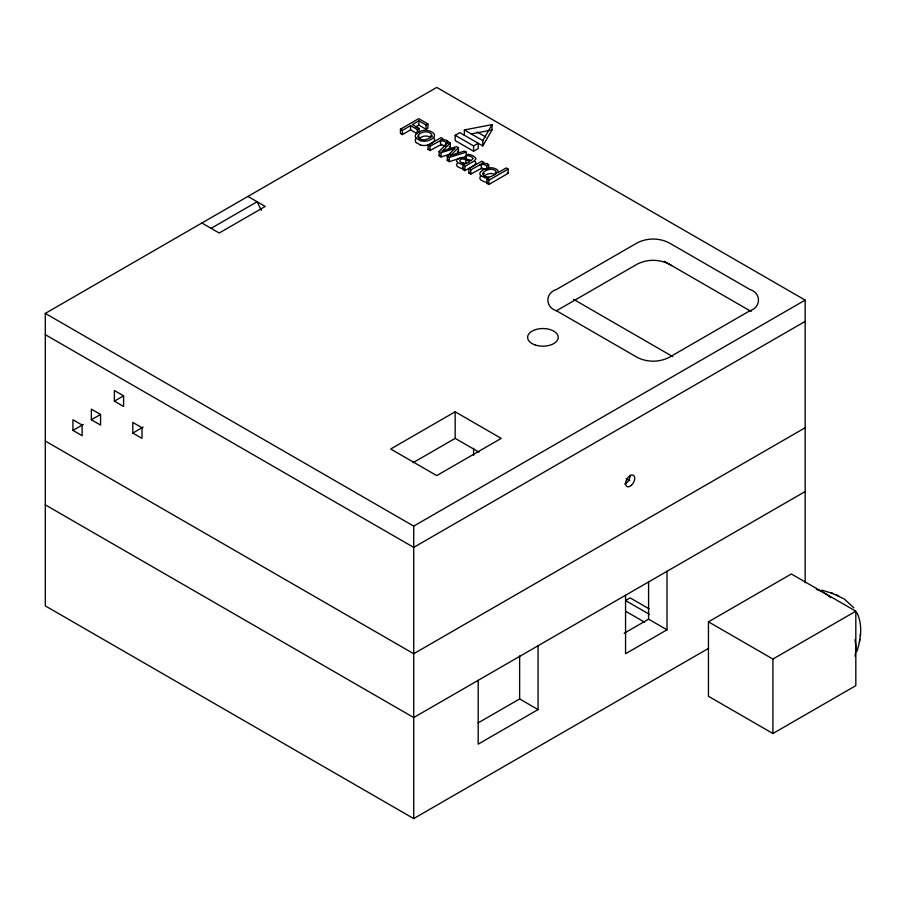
<?xml version="1.0" encoding="UTF-8"?>
<svg xmlns="http://www.w3.org/2000/svg" width="906" height="906" viewBox="0 0 906 906"><rect width="100%" height="100%" fill="white"/><g stroke="black" fill="none" stroke-linecap="round" stroke-linejoin="round"><path stroke-width="1.36" d="M857.087 651.097C860.779 638.821 862.92 624.744 856.94 612.807M859.443 641.935L859.794 639.421M860.27 635.989L860.553 633.894M497.983 172.638L498.198 171.687A5.515 3.182 0 0 0 497.7 170.362L496.522 169.343A9.592 5.538 0 0 0 495.525 168.788L494.45 168.357A7.282 4.202 0 0 0 490.859 167.769L490.418 167.78A9.117 5.266 0 0 0 486.93 168.278L484.031 169.388A16.806 9.706 0 0 0 482.864 170.034L480.542 172.027A7.871 4.541 0 0 0 479.908 173.85A6.569 3.794 0 0 0 480.837 175.73L484.506 177.621A6.285 3.624 0 0 0 486.715 177.927L489.115 177.757L486.873 179.105L486.873 183.363L488.844 184.496L508.187 173.329L508.187 169.082L506.216 167.938L498.028 172.661M455.163 135.277L473.589 145.911L478.187 143.25L478.187 148.561L473.589 151.223L455.163 140.589L455.163 135.277L459.772 132.616L482.796 145.911L482.796 140.589L492.003 124.632L464.37 129.954L464.37 135.277M482.796 145.911L492.003 129.954L492.003 124.632M480.712 176.058L480.542 176.274A7.871 4.541 0 0 0 479.908 178.108A6.569 3.794 0 0 0 480.837 179.977L484.506 181.88A6.285 3.624 0 0 0 486.715 182.174L487.179 182.174M450.418 154.088L441.086 156.919L439.116 155.787L439.116 151.529L448.187 141.732L450.293 142.944L450.293 147.202L447.609 149.932M439.116 155.787L439.682 155.175M459.931 158.403L449.24 161.63L447.27 160.498L447.27 156.24L454.019 149.196A8.324 4.813 0 0 1 455.016 148.403L454.823 148.437A9.241 5.334 0 0 1 453.929 148.754L441.086 152.672L439.116 151.529M447.27 160.498L448.108 159.615M450.293 142.944L443.125 150.226A9.026 5.21 0 0 1 442.128 150.996M442.241 151.053A8.562 4.949 0 0 1 443.657 150.509L456.613 146.591L458.459 147.655L451.165 154.881A8.618 4.972 0 0 1 450.588 155.345L450.191 155.639M455.718 154.62L458.459 151.914L458.459 147.655M483.725 176.285L485.027 175.311A13.737 7.928 0 0 1 485.899 174.824L488.051 173.963A6.682 3.862 0 0 1 490.565 173.556A5.062 2.922 0 0 1 493.713 174.031L494.223 174.258A6.829 3.941 0 0 1 494.903 174.631M419.014 138.561L420.135 137.723A12.469 7.203 0 0 1 421.018 137.236L423.159 136.41A5.866 3.386 0 0 1 428.968 136.591L429.704 136.987A8.335 4.813 0 0 1 430.441 137.429L430.848 137.735M457.519 159.06L460.644 157.655A4.768 2.752 0 0 1 462.196 157.508L471.199 160.487L473 158.675A2.899 1.676 0 0 0 472.909 158.04L471.822 157.044A9.094 5.243 0 0 0 466.046 155.526L466.046 158.72M708.526 648.379L413.714 818.582L45.3 605.888L45.3 313.408L436.737 87.418L805.162 300.113L805.162 582.762M211.087 228.335L257.134 201.744L261.268 210.328M400.429 129.196L402.4 130.339L410.554 125.628L417.27 129.501L417.27 133.748L410.554 129.875L402.4 134.586L400.429 133.454L400.429 129.196L418.719 118.641L427.926 123.952L427.926 128.21L426.08 129.275L418.844 125.096L415.627 126.953M427.926 123.952L426.08 125.017L418.844 120.838L412.4 124.564L419.116 128.437L419.116 132.684M417.27 129.501L419.116 128.437M445.265 146.183A4.077 2.356 0 0 0 444.586 145.775A3.477 2.005 0 0 0 442.615 145.175L441.618 145.164A6.569 3.794 0 0 0 438.889 145.696L430.033 150.543L428.062 149.399L428.062 145.153L441.086 137.621L443.057 138.765L440.395 140.305L440.565 144.462M428.062 145.153L430.033 146.285L438.889 141.438A6.569 3.794 0 0 1 441.618 140.906L442.615 140.917A3.477 2.005 0 0 1 444.631 141.495A4.077 2.356 0 0 1 445.877 142.616M428.062 149.399L428.878 148.935M446.749 140.611A7.429 4.292 0 0 1 447.938 141.404L445.809 142.638L445.809 145.821M466.046 155.538L468.153 154.314A11.585 6.682 0 0 1 473.668 156.16L475.752 158.12A4.677 2.695 0 0 1 475.809 159.128L473.951 161.166L464.903 166.421L462.932 165.277L462.932 169.535L464.903 170.668L473.951 165.424L475.809 163.374A4.677 2.695 0 0 0 475.752 162.378L475.05 161.381M462.932 165.277L465.05 164.054L462.332 164.167A5.64 3.262 0 0 1 460.373 163.839L457.621 162.401A5.13 2.967 0 0 1 457.417 159.026M462.932 169.535L464.382 168.697M486.058 169.739A4.077 2.356 0 0 0 485.378 169.331A3.477 2.005 0 0 0 483.408 168.72L482.411 168.72A6.569 3.794 0 0 0 479.682 169.252L470.826 174.088L468.844 172.955L468.844 168.697L481.879 161.177L483.849 162.321L481.188 163.85L481.346 168.006M468.844 168.697L470.826 169.841L479.67 164.983M468.844 172.955L469.659 172.48M487.541 164.167A7.429 4.292 0 0 1 488.73 164.96L486.601 166.183L486.601 169.377M486.873 179.105L488.844 180.249L508.187 169.082M486.873 183.363L487.881 182.774M114.383 401.154L123.59 395.831L123.59 406.466L114.383 401.154L114.383 390.52L123.59 395.831M72.933 430.395L82.14 435.718L82.14 425.084L72.933 419.761L72.933 430.395L83.295 424.416M91.347 419.761L100.566 414.45L100.566 425.084L91.347 419.761L91.347 409.127L100.566 414.45M132.797 433.057L142.004 438.379L142.004 427.745L132.797 422.423L132.797 433.057L143.159 427.077M556.477 310.758L634.766 355.956C645.842 362.921 660.531 362.921 671.606 355.956L749.896 310.758C761.334 307.27 761.334 292.966 749.896 289.478L671.606 244.28C660.531 237.304 645.842 237.304 634.766 244.28L556.477 289.478C545.038 292.966 545.038 307.27 556.477 310.758L634.766 265.549C645.842 258.584 660.531 258.584 671.606 265.549M455.163 411.788L390.69 449.014L436.737 475.593L501.211 438.379L455.163 411.788L455.163 438.379L413.113 462.649M45.3 313.408L413.714 526.114L805.162 300.113M805.162 321.392L413.714 547.383L45.3 334.676M805.162 427.745L413.714 653.736L45.3 441.041M805.162 491.55L413.714 717.552L45.3 504.846M624.2 633.249L648.583 619.172L667.009 629.806L667.009 571.312M478.096 722.92L519.636 698.945L538.062 709.579L538.062 645.763M667.009 629.806L625.559 653.736L625.559 595.242M538.062 709.579L478.187 744.143L478.187 680.327M708.447 621.833L791.346 573.974L855.819 611.199L855.819 685.649L772.92 733.509L708.447 696.284L708.447 621.833L772.92 659.058L855.819 611.199M430.803 143.861L427.972 144.994A8.426 4.858 0 0 1 420.225 144.915M484.427 173.442L484.031 173.635A16.806 9.706 0 0 0 483.623 173.85M460.995 163.556L461.641 163.352A2.322 1.336 0 0 1 462.909 163.239L463.917 163.42A9.762 5.64 0 0 1 464.291 163.522M447.27 156.24L449.24 157.384L466.352 152.208L466.352 156.466L461.007 158.086M471.279 133.941L492.003 129.954M463.612 168.414L462.332 168.425A5.64 3.262 0 0 1 460.373 168.097L457.621 166.659A5.13 2.967 0 0 1 457.417 163.284M821.901 590.157L833.361 593.645M420.237 140.634L416.273 138.358M420.237 144.892L416.273 142.604M831.017 592.694L844.347 599.036L853.871 607.824M836.578 594.948L838.526 595.752M495.174 172.887L495.525 173.046A9.592 5.538 0 0 1 496.522 173.59M430.678 135.651L431.075 135.832A13.035 7.52 0 0 1 432.185 136.444M477.134 132.004L485.707 136.953M464.37 129.954L482.796 140.589M664.211 261.279L751.176 311.483M507.201 172.763L508.187 173.329M466.352 152.208L464.37 151.076L451.664 155.164A6.818 3.93 0 0 0 450.293 155.707M449.24 146.591L450.293 147.202M457.417 151.313L458.459 151.914M465.356 155.9L466.103 156.319M573.577 299.354L672.784 356.636M247.927 196.421L265.254 206.432L219.207 233.012L201.879 223.012M626.159 478.606L629.761 480.69M455.163 438.379L478.934 452.094M649.172 608.889L630.157 597.903L625.559 600.565L649.33 614.291M625.559 611.199L644.574 622.173M418.968 138.131L419.591 138.584A8.516 4.915 0 0 0 420.35 139.003L421.709 139.524A5.232 3.024 0 0 0 425.82 139.603L428.844 138.459A14.168 8.177 0 0 0 429.716 137.939L431.437 136.364A5.311 3.069 0 0 0 431.369 133.952L430.441 133.182A8.335 4.813 0 0 0 429.704 132.74L428.923 132.378A5.866 3.386 0 0 0 423.17 132.163L421.018 132.978A12.469 7.203 0 0 0 420.135 133.465L419.014 134.315A6.07 3.511 0 0 0 418.855 138.165M772.92 659.058L772.92 733.509M648.583 581.573L648.583 619.172M519.636 655.933L519.636 698.945M488.844 180.249L488.844 184.496M488.708 164.971L488.708 169.218M473.589 145.911L473.589 151.223M473.589 448.345L473.589 455.412M470.826 169.841L470.826 174.088M465.899 163.069L465.899 159.875L469.489 161.472C467.315 165.413 455.095 162.015 461.8 159.06A2.265 1.314 0 0 1 462.909 158.992A7.644 4.417 0 0 1 465.831 159.909M464.903 166.421L464.903 170.668M449.24 157.384L449.24 161.63M447.915 141.415L447.915 143.544M441.086 152.672L441.086 156.919M430.033 146.285L430.033 150.543M426.08 125.017L426.08 129.275M418.844 120.838L418.844 125.096M413.714 526.114L413.714 818.582M410.554 125.628L410.554 129.875M402.4 130.339L402.4 134.586M630.146 475.129A6.512 3.76 -60 0 1 624.721 483.974M816.408 589.376A45.594 26.319 60 0 1 830.757 597.666M855.004 639.67A45.594 26.319 60 0 1 855.004 656.238M484.563 176.092A6.58 3.794 0 0 1 483.917 175.707L483.566 175.424A4.79 2.763 0 0 1 482.773 173.726A6.693 3.862 0 0 1 483.929 171.88L485.027 171.064A13.737 7.928 0 0 1 485.899 170.566L488.368 169.626A6.546 3.783 0 0 1 490.565 169.309L490.871 169.297A5.017 2.899 0 0 1 493.713 169.784L494.223 170A6.829 3.941 0 0 1 494.71 170.26A5.311 3.069 0 0 1 494.721 174.609L492.264 175.968A5.855 3.386 0 0 1 484.427 176.194M481.358 168.233A5.583 3.216 0 0 1 482.388 167.904M488.017 168.697A7.429 4.292 0 0 1 488.391 168.946M486.669 166.172A4.077 2.356 0 0 0 485.378 165.073A3.477 2.005 0 0 0 483.408 164.473L482.411 164.462A6.569 3.794 0 0 0 479.682 164.994M481.358 163.975A5.583 3.216 0 0 1 487.745 163.997M466.884 159.841A9.094 5.243 0 0 1 467.292 159.875M469.908 160.441A9.094 5.243 0 0 1 470.916 160.815M440.565 144.688A5.583 3.216 0 0 1 441.607 144.36M440.565 140.43A5.583 3.216 0 0 1 446.964 140.453M418.357 136.466A15.402 8.89 0 0 1 419.172 136.025M433.94 137.95A7.599 4.383 0 0 1 434.121 141.053L431.935 143.182A16.036 9.264 0 0 1 431.188 143.646M416.228 142.627A8.267 4.768 0 0 1 416.341 138.04M420.225 140.657A8.426 4.858 0 0 0 427.96 140.724L430.803 139.603A16.036 9.264 0 0 0 431.935 138.935L434.133 136.806A7.599 4.383 0 0 0 433.77 133.476L432.185 132.185A13.035 7.52 0 0 0 431.075 131.574L428.663 130.679A8.188 4.734 0 0 0 422.117 130.691L419.172 131.778A15.402 8.89 0 0 0 417.994 132.423L416.307 133.771A8.267 4.768 0 0 0 416.228 138.369M631.357 485.367A6.512 3.76 -60 0 0 633.419 475.276A6.512 3.76 -60 0 0 625.718 482.105A6.512 3.76 -60 0 0 631.357 485.367M535.276 345.005A15.289 8.822 0 0 0 558.209 337.36A15.289 8.822 0 0 0 535.276 329.716A15.289 8.822 0 0 0 535.276 345.005"/></g></svg>
